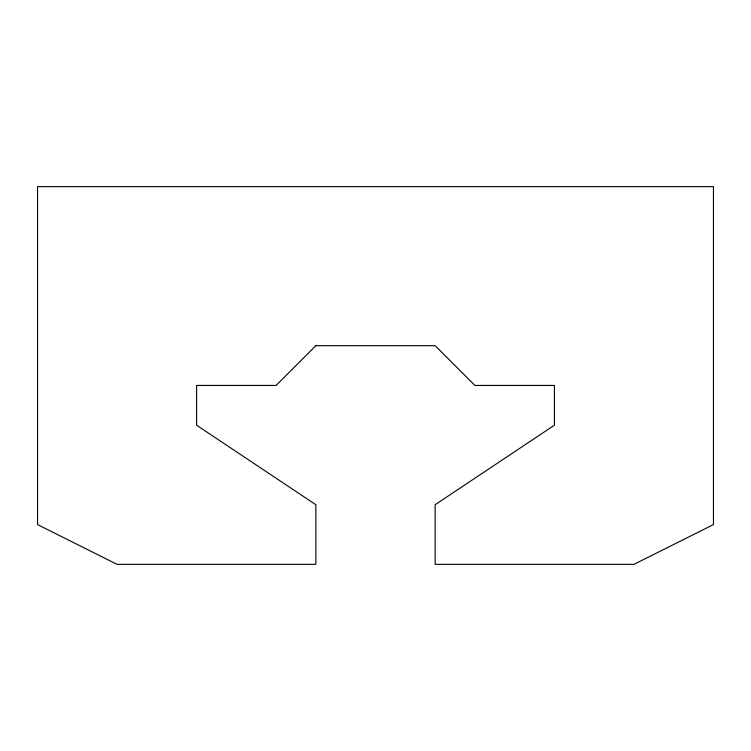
<?xml version="1.0" encoding="UTF-8"?>
<svg xmlns="http://www.w3.org/2000/svg" width="751" height="751" viewBox="0 0 751 751"><rect width="100%" height="100%" fill="white"/><g stroke="black" fill="none" stroke-linecap="round" stroke-linejoin="round"><path stroke-width="1.13" d="M315.861 345.685L276.105 385.441L196.584 385.441L196.584 425.197L315.861 504.719L315.861 564.358L117.072 564.358L37.55 524.592L37.55 186.642L713.45 186.642L713.45 524.592L633.928 564.358L435.139 564.358L435.139 504.719L554.416 425.197L554.416 385.441L474.895 385.441L435.139 345.685L315.861 345.685"/></g></svg>
